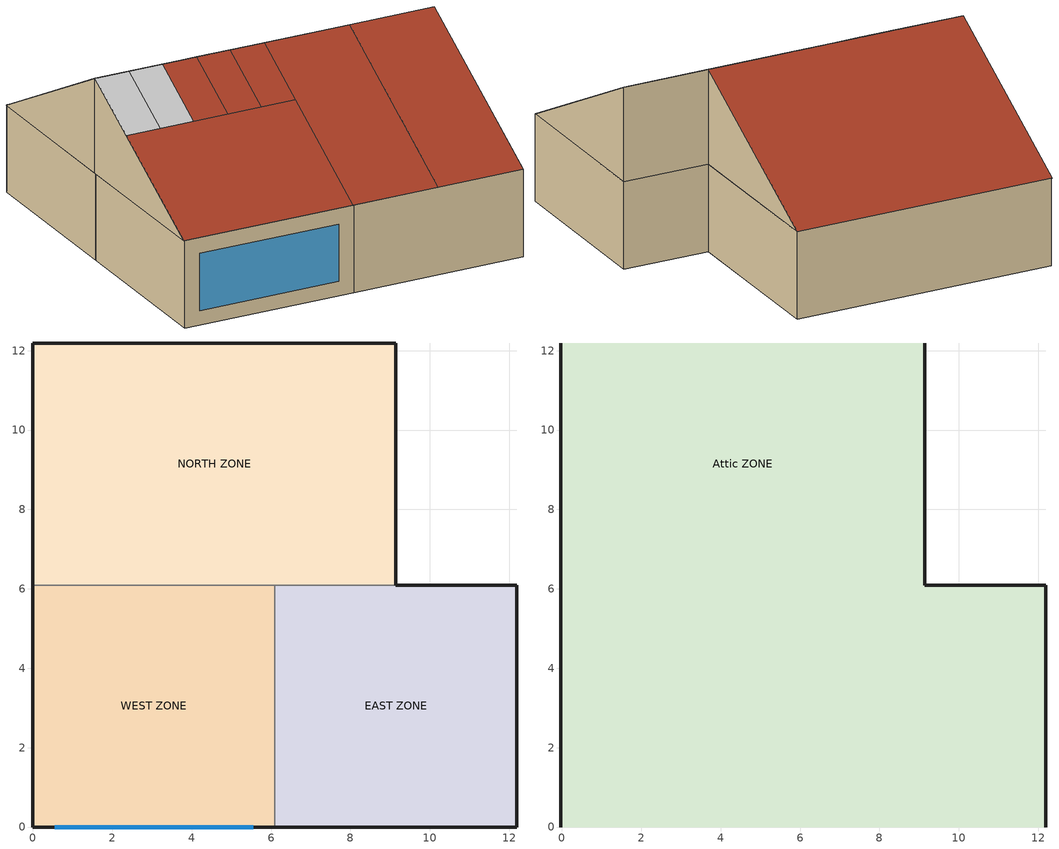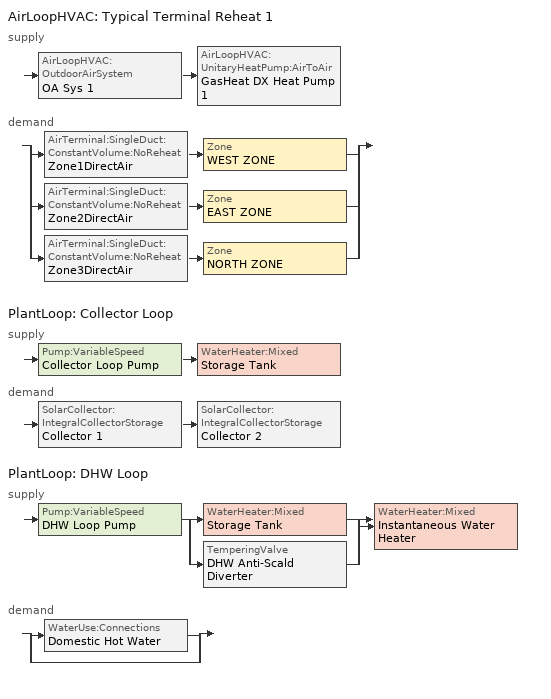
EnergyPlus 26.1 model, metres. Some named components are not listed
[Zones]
WEST ZONE
 floor outside (FLOOR SLAB 8 IN): 6.1,6.1 6.1,0 0,0 0,6.1 z0
 wall outside (EXTWALL80): 0,6.1 0,0 6.1,0 z0:3.05
 wall to NORTH ZONE (PARTITION06): 6.1,6.1 0,6.1 z0:3.05
 wall to EAST ZONE (PARTITION06): 6.1,0 6.1,6.1 z0:3.05
 window (WIN-CON-LIGHT): 0.55,0 5.55,0 z0.5:2.5
EAST ZONE
 floor adiabatic (FLOOR SLAB 8 IN): 12.19,6.1 12.19,0 6.1,0 6.1,6.1 z0
 wall outside (EXTWALL80): 6.1,0 12.19,0 12.19,6.1 9.14,6.1 z0:3.05
 wall to NORTH ZONE (PARTITION06): 9.14,6.1 6.1,6.1 z0:3.05
NORTH ZONE
 floor adiabatic (FLOOR SLAB 8 IN): 9.14,12.19 9.14,6.1 0,6.1 0,12.19 z0
 wall outside (EXTWALL80): 9.14,6.1 9.14,12.19 0,12.19 0,6.1 z0:3.05
Attic ZONE
 floor to WEST ZONE (reverseCEILING01): 6.06,6.1 6.06,0 -0.03,0 -0.03,6.1 z3.05
 floor to EAST ZONE (reverseCEILING01): 12.19,6.1 12.19,0 6.06,0 6.06,6.1 z3.05
 floor to NORTH ZONE (reverseCEILING01): 9.14,12.19 9.14,6.1 -0.03,6.1 -0.03,12.19 z3.05
 wall outside (EXTWALL80): 12.19,6.1 9.14,6.1 z3.05:6.35; -0.03,6.1,6.35 -0.03,6.1,3.05 -0.03,0,3.05; 12.19,0,3.05 12.19,6.1,3.05 12.19,6.1,6.35; 9.14,6.1,6.35 9.14,6.1,3.05 9.14,12.19,3.05; -0.03,12.19,3.05 -0.03,6.1,3.05 -0.03,6.1,6.35
 ceiling othersideconditionsmodel (ROOF-1): -0.03,6.1,6.35 -0.03,3.95,5.18 1.19,3.95,5.18 1.19,6.1,6.35; 1.19,6.1,6.35 1.19,3.95,5.18 2.41,3.95,5.18 2.41,6.1,6.35
 roof outside (ROOF-1): 2.41,6.1,6.35 2.41,3.95,5.18 3.63,3.95,5.18 3.63,6.1,6.35; 3.63,6.1,6.35 3.63,3.95,5.18 4.85,3.95,5.18 4.85,6.1,6.35; 4.85,6.1,6.35 4.85,3.95,5.18 6.06,3.95,5.18 6.06,6.1,6.35; -0.03,3.95,5.18 -0.03,0,3.05 6.06,0,3.05 6.06,3.95,5.18; 6.06,6.1,6.35 6.06,0,3.05 9.14,0,3.05 9.14,6.1,6.35; 9.14,6.1,6.35 9.14,0,3.05 12.19,0,3.05 12.19,6.1,6.35; 9.14,6.1,6.35 9.14,12.19,3.05 -0.03,12.19,3.05 -0.03,6.1,6.35
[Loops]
AirLoopHVAC 'Typical Terminal Reheat 1'
 supply: AirLoopHVAC:OutdoorAirSystem 'OA Sys 1' > AirLoopHVAC:UnitaryHeatPump:AirToAir 'GasHeat DX Heat Pump 1'
 demand: split
  | AirTerminal:SingleDuct:ConstantVolume:NoReheat 'Zone1DirectAir' > Zone 'WEST ZONE'
  | AirTerminal:SingleDuct:ConstantVolume:NoReheat 'Zone2DirectAir' > Zone 'EAST ZONE'
  | AirTerminal:SingleDuct:ConstantVolume:NoReheat 'Zone3DirectAir' > Zone 'NORTH ZONE'
PlantLoop 'Collector Loop'
 supply: Pump:VariableSpeed 'Collector Loop Pump' > WaterHeater:Mixed 'Storage Tank'
 demand: SolarCollector:IntegralCollectorStorage 'Collector 1' > SolarCollector:IntegralCollectorStorage 'Collector 2'
PlantLoop 'DHW Loop'
 supply: Pump:VariableSpeed 'DHW Loop Pump' > split
  | WaterHeater:Mixed 'Storage Tank'
  | TemperingValve 'DHW Anti-Scald Diverter'
  join > WaterHeater:Mixed 'Instantaneous Water Heater'
 demand: split
  | WaterUse:Connections 'Domestic Hot Water'
  | bypass
[Building]
NONE: Loads convergence tolerance value=0.04; Maximum number of warmup days=25; Minimum number of warmup days=6; North axis=0; Solar distribution=FullInteriorAndExterior; Temperature convergence tolerance value=0.4; Terrain=Suburbs
[Site:GroundTemperature:BuildingSurface]
20.03, 20.03, 20.13, 20.3, 20.43, 20.52, 20.62, 20.77, 20.78, 20.55, 20.44, 20.2
[Site:Location]
Miami Intl Ap FL USA WMO=722020: Elevation=11; Latitude=25.82; Longitude=-80.3; Time zone=-5
[Site:WaterMainsTemperature]
Annual average outdoor air temperature=9.69; Calculation method=Correlation; Maximum difference in monthly average outdoor air temperatures=28.1
[SizingPeriod:DesignDay] Barometric pressure=101217; Day of month=21; Daylight saving time indicator=No; Humidity condition type=WetBulb; Rain indicator=No; Snow indicator=No; Solar model indicator=ASHRAEClearSky
Name | Daily dry bulb temperature range | Day type | Maximum dry bulb temperature | Month | Sky clearness | Wetbulb or dewpoint at maximum dry bulb | Wind direction | Wind speed
Miami Intl Ap Ann Clg .4% Condns DB=>MWB | 6.7 | SummerDesignDay | 33.2 | 7 | 1 | 25.3 | 140 | 4.5
Miami Intl Ap Ann Htg 99.6% Condns DB | 0 | WinterDesignDay | 8.7 | 1 | 0 | 8.7 | 340 | 3.8
[Construction]
EXTWALL80: A1 - 1 IN STUCCO, C4 - 4 IN COMMON BRICK, E1 - 3 / 4 IN PLASTER OR GYP BOARD
FLOOR SLAB 8 IN: C10 - 8 IN HW CONCRETE
PARTITION06: E1 - 3 / 4 IN PLASTER OR GYP BOARD, C6 - 8 IN CLAY TILE, E1 - 3 / 4 IN PLASTER OR GYP BOARD
ROOF-1: AR02, PW03
WIN-CON-LIGHT: WIN-LAY-GLASS-LIGHT
reverseCEILING01: E1 - 3 / 4 IN PLASTER OR GYP BOARD, E4 - CEILING AIRSPACE, PW03
[Material] Thermal absorptance=0.9
Name | Conductivity | Density | Roughness | Solar absorptance | Specific heat | Thickness | Visible absorptance
A1 - 1 IN STUCCO | 0.691831 | 1858.142 | Smooth | 0.92 | 836.8 | 0.0253898 | 0.92
C4 - 4 IN COMMON BRICK | 0.726422 | 1922.216 | Rough | 0.76 | 836.8 | 0.101498 | 0.76
C6 - 8 IN CLAY TILE | 0.570761 | 1121.292 | Smooth | 0.82 | 836.8 | 0.203302 | 0.82
C10 - 8 IN HW CONCRETE | 1.729577 | 2242.585 | MediumRough | 0.65 | 836.8 | 0.203302 | 0.65
E1 - 3 / 4 IN PLASTER OR GYP BOARD | 0.726422 | 1601.846 | Smooth | 0.92 | 836.8 | 0.01905 | 0.92
PW03 | 0.115 | 545 | MediumSmooth | 0.78 | 1213 | 0.0127 | 0.78
[Material:AirGap]
E4 - CEILING AIRSPACE: Thermal resistance=0.176228
[Material:NoMass]
AR02: Roughness=VeryRough; Solar absorptance=0.7; Thermal absorptance=0.9; Thermal resistance=0.078; Visible absorptance=0.7
[WindowMaterial:Glazing]
WIN-LAY-GLASS-LIGHT: Back side infrared hemispherical emissivity=0.84; Back side solar reflectance at normal incidence=0.031; Back side visible reflectance at normal incidence=0.05; Conductivity=0.9; Front side infrared hemispherical emissivity=0.84; Front side solar reflectance at normal incidence=0.031; Front side visible reflectance at normal incidence=0.05; Infrared transmittance at normal incidence=0; Optical data type=SpectralAverage; Solar transmittance at normal incidence=0.9; Thickness=0.003; Visible transmittance at normal incidence=0.9
[AirLoopHVAC]
Typical Terminal Reheat 1: Design supply air flow rate=1.6
[AirLoopHVAC:UnitaryHeatPump:AirToAir]
GasHeat DX Heat Pump 1: Availability schedule=FanAndCoilAvailSched; Controlling zone or thermostat location=EAST ZONE; Cooling coil=HatPump DXCoil 1; Cooling supply air flow rate=1.6; Dehumidification control type=CoolReheat; Fan placement=BlowThrough; Heating coil=HP DX Heating Coil 1; Heating supply air flow rate=1.6; Maximum outdoor dry bulb temperature for supplemental heater operation=20; Maximum supply air temperature from supplemental heater=80; No load supply air flow rate=1.6; Supplemental heating coil=Supp Heating Coil; Supply air fan=Supply Fan 1; Supply air fan operating mode schedule=ContinuousFanSchedule
[AirTerminal:SingleDuct:ConstantVolume:NoReheat] Availability schedule=FanAndCoilAvailSched
Name | Maximum air flow rate
Zone1DirectAir; Zone3DirectAir | 0.544
Zone2DirectAir | 0.512
[AvailabilityManager:DifferentialThermostat]
Differential Thermostat Availability Manager: Temperature difference off limit=2; Temperature difference on limit=10
[AvailabilityManager:HighTemperatureTurnOff]
High Temperature Turn Off Availability Manager: Temperature=80
[AvailabilityManager:LowTemperatureTurnOn]
Low Temperature Turn On Availability Manager: Temperature=0
[AvailabilityManager:Scheduled]
Name | Schedule
Furnace 1 Avail | FanAndCoilAvailSched
Outdoor Air 1 Avail | OutdoorAirAvailSched
[Coil:Cooling:DX:SingleSpeed]
HatPump DXCoil 1: 2023 rated evaporator fan power per volume flow rate=934.4; Availability schedule=FanAndCoilAvailSched; Energy input ratio function of flow fraction curve=HPCoolEIRFFF; Energy input ratio function of temperature curve=HPCoolEIRFT; Gross rated cooling cop=3; Gross rated sensible heat ratio=0.75; Gross rated total cooling capacity=32000; Latent capacity time constant=45; Maximum cycling rate=4; Nominal time for condensate removal to begin=1000; Part load fraction correlation curve=HPCoolPLFFPLR; Rated air flow rate=1.6; Ratio of initial moisture evaporation rate and steady state latent capacity=0.4; Total cooling capacity function of flow fraction curve=HPCoolCapFFF; Total cooling capacity function of temperature curve=HPCoolCAPFT
[Coil:Heating:DX:SingleSpeed]
HP DX Heating Coil 1: 2023 rated supply fan power per volume flow rate=934.4; Availability schedule=FanAndCoilAvailSched; Crankcase heater capacity=200; Defrost control=Timed; Defrost strategy=Resistive; Defrost time period fraction=0.166667; Energy input ratio function of flow fraction curve=HPACHeatEIRFFF; Energy input ratio function of temperature curve=HPACHeatEIRFT; Gross rated heating capacity=32000; Gross rated heating cop=2.75; Heating capacity function of flow fraction curve=HPACHeatCapFFF; Heating capacity function of temperature curve=HPACHeatCapFT; Maximum outdoor dry bulb temperature for crankcase heater operation=10; Maximum outdoor dry bulb temperature for defrost operation=5; Minimum outdoor dry bulb temperature for compressor operation=-5; Part load fraction correlation curve=HPACHEATPLFFPLR; Rated air flow rate=1.6; Resistive defrost heater capacity=20000
[Coil:Heating:Fuel]
Supp Heating Coil: Availability schedule=FanAndCoilAvailSched; Burner efficiency=0.8; Fuel type=NaturalGas; Nominal capacity=20000
[Controller:OutdoorAir]
OA Controller 1: Control high indoor humidity based on outdoor humidity ratio=Yes; Economizer control action type=ModulateFlow; Economizer control type=ElectronicEnthalpy; Economizer maximum limit dewpoint temperature=13.5; Economizer maximum limit dry bulb temperature=23; Economizer minimum limit dry bulb temperature=14; Electronic enthalpy limit curve=ElectronicEnthalpyCurveA; High humidity control=Yes; High humidity outdoor air flow ratio=0.9; Humidistat control zone=EAST ZONE; Lockout type=NoLockout; Maximum outdoor air flow rate=1.6; Minimum limit type=FixedMinimum; Minimum outdoor air flow rate=0.25; Minimum outdoor air schedule=OAFractionSched; Time of day economizer control schedule=TimeOfDayEconomizerSch
[ElectricEquipment] Design level calculation method=EquipmentLevel; Fraction latent=0; Fraction lost=0; Fraction radiant=0.3; Schedule=INTERMITTENT
Name | Design level | Zone or zonelist or space or spacelist
EAST ZONE ElecEq 1 | 1464.375 | EAST ZONE
NORTH ZONE ElecEq 1 | 2928.751 | NORTH ZONE
WEST ZONE ElecEq 1 | 2928.751 | WEST ZONE
[Fan:OnOff]
Supply Fan 1: Availability schedule=FanAndCoilAvailSched; Fan total efficiency=0.7; Maximum flow rate=1.6; Motor efficiency=0.9; Motor in airstream fraction=1; Pressure rise=600
[Lights] Design level calculation method=LightingLevel; End use subcategory=GeneralLights; Fraction radiant=0.2; Fraction replaceable=0; Fraction visible=0.2; Return air fraction=0; Schedule=OFFICE LIGHTING
Name | Lighting level | Zone or zonelist or space or spacelist
EAST ZONE Lights 1 | 1464.375 | EAST ZONE
NORTH ZONE Lights 1 | 878.6252 | NORTH ZONE
[People] Activity level schedule=Activity Sch; Air velocity schedule=Air Velo Sch; Carbon dioxide generation rate=3.82e-08; Clothing insulation calculation method=ClothingInsulationSchedule; Clothing insulation schedule=Clothing Sch; Fraction radiant=0.3; Mean radiant temperature calculation type=EnclosureAveraged; Number of people calculation method=People; Number of people schedule=OFFICE OCCUPANCY; Thermal comfort model 1 type=Fanger; Work efficiency schedule=Work Eff Sch
Name | Number of people | Zone or zonelist or space or spacelist
EAST ZONE | 3 | EAST ZONE
NORTH ZONE | 4 | NORTH ZONE
WEST ZONE PEOPLE | 3 | WEST ZONE
[PlantEquipmentList]
Collector Plant Equipment: Storage Tank, WaterHeater:Mixed
DHW Plant Equipment: DHW Anti-Scald Diverter, TemperingValve, Storage Tank, WaterHeater:Mixed, Instantaneous Water Heater, WaterHeater:Mixed
[PlantEquipmentOperation:HeatingLoad] Load range 1 lower limit=0; Load range 1 upper limit=10000000
Name | Range 1 equipment list
Collector Control Scheme | Collector Plant Equipment
DHW Control Scheme | DHW Plant Equipment
[PlantEquipmentOperationSchemes] Control scheme 1 schedule=AlwaysOnSchedule
Name | Control scheme 1
Collector Loop Operation | Collector Control Scheme
DHW Loop Operation | DHW Control Scheme
[PlantLoop] Fluid type=Water; Load distribution scheme=Optimal; Maximum loop flow rate=Autosize; Maximum loop temperature=100; Minimum loop flow rate=0; Minimum loop temperature=3; Plant loop volume=Autocalculate
Name | Plant equipment operation scheme
Collector Loop | Collector Loop Operation
DHW Loop | DHW Loop Operation
[Pump:VariableSpeed] Design maximum flow rate=Autosize; Design minimum flow rate=0; Design power consumption=Autosize; Design pump head=300000; Fraction of motor inefficiencies to fluid stream=0; Motor efficiency=0.87; Pump control type=Intermittent; Coefficient 1 of the part load performance curve=0; Coefficient 2 of the part load performance curve=1; Coefficient 3 of the part load performance curve=0; Coefficient 4 of the part load performance curve=0
Collector Loop Pump; DHW Loop Pump
[SetpointManager:MixedAir]
Mixed Air Temp Manager 1: Control variable=Temperature; Setpoint node or nodelist=Mixed Air Node
[SetpointManager:Scheduled] Control variable=Temperature
Name | Schedule | Setpoint node or nodelist
Collector Loop Setpoint Manager | Loop Temperature Schedule | Collector Loop Setpoint Node List
DHW Loop Setpoint Manager | Hot Water Setpoint Temp Schedule | DHW Loop Setpoint Node List
[SetpointManager:SingleZone:Cooling]
Supply Air Temp Manager 1: Control variable=Temperature; Control zone=EAST ZONE; Maximum supply air temperature=23; Minimum supply air temperature=14; Setpoint node or nodelist=Air Loop Outlet Node
[Sizing:Plant] Design loop exit temperature=82; Loop design temperature difference=11; Loop type=Heating
DHW Loop; Collector Loop
[SolarCollector:IntegralCollectorStorage] Bottom surface boundary conditions type=OtherSideConditionsModel; Integralcollectorstorageparameters=ICS Experimental; Maximum flow rate=2e-05
Name | Boundary condition model | Surface
Collector 1 | ICS Collector 1 OSCM | Zn001:Roof001
Collector 2 | ICS Collector 2 OSCM | Zn001:Roof002
[SolarCollectorPerformance:IntegralCollectorStorage]
ICS Experimental: Absorptance of absorber plate=0.96; Aspect ratio=0.8; Bottom heat loss conductance=0.4; Collector side height=0.08; Collector water volume=0.1862; Cover spacing=0.05; Emissivity of absorber plate=0.3; Emissivity of inner cover=0.88; Emissivity of outer cover=0.88; Extinction coefficient times thickness of outer cover=0.045; Extinction coefficient times thickness of the inner cover=0; Gross area=2.98; Ics collector type=RectangularTank; Number of covers=1; Refractive index of inner cover=1.37; Refractive index of outer cover=1.526; Side heat loss conductance=0.6; Thermal mass of absorber plate=0
[SurfaceProperty:ExteriorNaturalVentedCavity] Area fraction of openings=0.02; Discharge coefficient for openings with respect to buoyancy driven flow=0.5; Effective thickness of cavity behind exterior baffle=0.05; Effectiveness for perforations with respect to wind=0.1; Height scale for buoyancy driven ventilation=0.05; Ratio of actual surface area to projected surface area=0.97; Roughness of exterior surface=Smooth; Solar absorbtivity of exterior baffle=0.92; Thermal emissivity of exterior baffle material=0.9
Name | Boundary conditions model | Surface name 1
ICSRoofPaverExtVentCav1 | ICS Collector 1 OSCM | Zn001:Roof001
ICSRoofPaverExtVentCav2 | ICS Collector 2 OSCM | Zn001:Roof002
[SurfaceProperty:OtherSideConditionsModel] Type of modeling=GapConvectionRadiation
ICS Collector 1 OSCM; ICS Collector 2 OSCM
[ThermostatSetpoint:DualSetpoint]
Dual Setpoint with DB: Cooling setpoint temperature schedule=Cooling Setpoints; Heating setpoint temperature schedule=Heating Setpoints
[WaterHeater:Mixed] Ambient temperature indicator=Schedule; Ambient temperature schedule=Ambient Temp Schedule; Heater fuel type=Electricity; Heater thermal efficiency=0.9; Maximum temperature limit=82.2222; Setpoint temperature schedule=Hot Water Setpoint Temp Schedule; Use side design flow rate=Autosize; Use side effectiveness=1
Name | Heater control type | Heater maximum capacity | Off cycle loss coefficient to ambient temperature | Off cycle loss fraction to zone | On cycle loss coefficient to ambient temperature | On cycle loss fraction to zone | Tank volume | Deadband temperature difference | Source side design flow rate | Source side effectiveness
Instantaneous Water Heater | Modulate | 80000 | 1 | 1 | 1 | 1 | 0.00568
Storage Tank | Cycle | 0 | 5 |  | 5 |  | 0.186 | 5 | Autosize | 1
[WaterUse:Connections]
Domestic Hot Water: Water use equipment name 1=Sinks; Water use equipment name 2=Showers; Water use equipment name 3=Clotheswasher; Water use equipment name 4=Dishwasher; Drain water heat exchanger type=None
[WaterUse:Equipment]
Name | End use subcategory | Flow rate fraction schedule | Peak flow rate | Target temperature schedule
Clotheswasher | Clotheswasher | Clotheswasher | 6.3e-05 | Washers Temp Schedule
Dishwasher | Dishwasher | Dishwasher | 0.000126 | Washers Temp Schedule
Showers | Showers | Showers | 0.000189 | Sinks and Showers Temp Schedule
Sinks | Sinks | Sinks | 0.000189 | Sinks and Showers Temp Schedule
[Zone] Ceiling height=Autocalculate; Multiplier=1; Type=1; Volume=Autocalculate
Attic ZONE; EAST ZONE; NORTH ZONE; WEST ZONE
[ZoneControl:Thermostat]
Zone 2 Thermostat: Zone or zonelist=EAST ZONE; Control 1=Dual Setpoint with DB; Control type schedule=Zone Control Type Sched
[Zone equipment]
WEST ZONE: Zone1DirectAir
EAST ZONE: Zone2DirectAir
NORTH ZONE: Zone3DirectAir
[Curve:Biquadratic] Input unit type for x=Temperature; Input unit type for y=Temperature; Maximum value of x=23.88889; Maximum value of y=46.11111; Minimum value of x=12.77778; Minimum value of y=18; Output unit type=Dimensionless
Name | Coefficient1 constant | Coefficient2 x | Coefficient3 x 2 | Coefficient4 y | Coefficient5 y 2 | Coefficient6 x y
HPCoolCAPFT | 0.942588 | 0.00954335 | 0.00068377 | -0.0110427 | 5.249e-06 | -9.72e-06
HPCoolEIRFT | 0.342414 | 0.034885 | -0.0006237 | 0.00497722 | 0.000437951 | -0.000728028
[Curve:Cubic]
Name | Maximum value of x | Minimum value of x | Coefficient1 constant | Coefficient2 x | Coefficient3 x 2 | Coefficient4 x 3 | Input unit type for x | Output unit type
ElectronicEnthalpyCurveA | 29.13 | 16.6 | 0.013427 | -0.00047892 | 5.3352e-05 | -1.8103e-06
HPACHeatCapFFF | 1.5 | 0.5 | 0.84 | 0.16 | 0 | 0
HPACHeatCapFT | 20 | -20 | 0.758746 | 0.027626 | 0.000148716 | 3.4992e-06 | Temperature | Dimensionless
HPACHeatEIRFT | 20 | -20 | 1.19248 | -0.0300438 | 0.00103745 | -2.3328e-05 | Temperature | Dimensionless
[Curve:Quadratic]
Name | Maximum value of x | Minimum value of x | Coefficient1 constant | Coefficient2 x | Coefficient3 x 2
HPACHEATPLFFPLR; HPCoolPLFFPLR | 1 | 0 | 0.85 | 0.15 | 0
HPACHeatEIRFFF | 1 | 0 | 1.3824 | -0.4336 | 0.0512
HPCoolCapFFF | 1.5 | 0.5 | 0.8 | 0.2 | 0
HPCoolEIRFFF | 1.5 | 0.5 | 1.1552 | -0.1808 | 0.0256
[Schedule:Compact]
Activity Sch: Through: 12/31, For: AllDays, Until: 24:00, 131.8
Air Velo Sch: Through: 12/31, For: AllDays, Until: 24:00, 0.137
AlwaysOnSchedule: THROUGH: 12/31, FOR: AllDays, UNTIL: 24:00, 1
Ambient Temp Schedule: THROUGH: 12/31, FOR: AllDays, UNTIL: 24:00, 22
Clotheswasher: Through: 12/31, For: Weekends SummerDesignDay WinterDesignDay, Until: 10:00, 0, Until: 11:00, 1, Until: 24:00, 0, For: AllOtherDays, Until: 24:00, 0
Clothing Sch; ContinuousFanSchedule; FanAndCoilAvailSched: Through: 12/31, For: AllDays, Until: 24:00, 1
Cooling Setpoints: Through: 12/31, For: AllDays, Until:  7:00, 30, Until: 18:00, 24, Until: 24:00, 30
Dishwasher: Through: 12/31, For: AllDays, Until: 20:00, 0, Until: 20:30, 1, Until: 24:00, 0
Heating Setpoints: Through: 12/31, For: AllDays, Until:  7:00, 18, Until: 18:00, 21, Until: 24:00, 18
Hot Water Setpoint Temp Schedule; Washers Temp Schedule: THROUGH: 12/31, FOR: AllDays, UNTIL: 24:00, 50
INTERMITTENT: Through: 12/31, For: WeekDays SummerDesignDay, Until: 8:00, 0, Until: 18:00, 1, Until: 24:00, 0, For: AllOtherDays, Until: 24:00, 0
Loop Temperature Schedule: THROUGH: 12/31, FOR: AllDays, UNTIL: 24:00, 60
OAFractionSched: Through: 12/31, For: AllDays, Until: 7:00, 0.05, Until: 18:00, 1, Until: 24:00, 0.05
OFFICE LIGHTING: Through: 12/31, For: WeekDays SummerDesignDay, Until: 6:00, 0.05, Until: 7:00, 0.2, Until: 17:00, 1, Until: 18:00, 0.5, Until: 24:00, 0.05, For: AllOtherDays, Until: 24:00, 0.05
OFFICE OCCUPANCY: Through: 12/31, For: WeekDays SummerDesignDay, Until: 7:00, 0, Until: 8:00, 0.3, Until: 12:00, 1, Until: 13:00, 0.5, Until: 16:00, 1, Until: 17:00, 0.5, Until: 18:00, 0.1, Until: 24:00, 0, For: AllOtherDays, Until: 24:00, 0
OutdoorAirAvailSched: Through: 3/31, For: WeekDays, Until: 24:00, 1, For: AllOtherDays, Until: 24:00, 0, Through: 9/30, For: WeekDays SummerDesignDay, Until: 7:00, 0, Until: 18:00, 1, Until: 24:00, 0, For: AllOtherDays, Until: 24:00, 0, Through: 12/31, For: AllDays, Until: 24:00, 1
Showers: Through: 12/31, For: AllDays, Until: 7:00, 0, Until: 7:30, 0.2, Until: 8:00, 0.8, Until: 8:30, 0.1, Until: 19:00, 0, Until: 19:30, 0.3, Until: 24:00, 0
Sinks: Through: 12/31, For: AllDays, Until: 7:00, 0, Until: 8:00, 0.3, Until: 9:00, 0.7, Until: 11:00, 0, Until: 12:00, 0.1, Until: 13:00, 0.3, Until: 17:00, 0, Until: 18:00, 0.2, Until: 19:00, 0.5, Until: 20:00, 0.2, Until: 24:00, 0
Sinks and Showers Temp Schedule: THROUGH: 12/31, FOR: AllDays, UNTIL: 24:00, 43.3
TimeOfDayEconomizerSch: Through: 12/31, For: WeekDays, Until: 7:00, 0, Until: 7:30, 1, Until: 24:00, 0, For: AllOtherDays, Until: 24:00, 0
Work Eff Sch: Through: 12/31, For: AllDays, Until: 24:00, 0
Zone Control Type Sched: Through: 12/31, For: AllDays, Until: 24:00, 4
